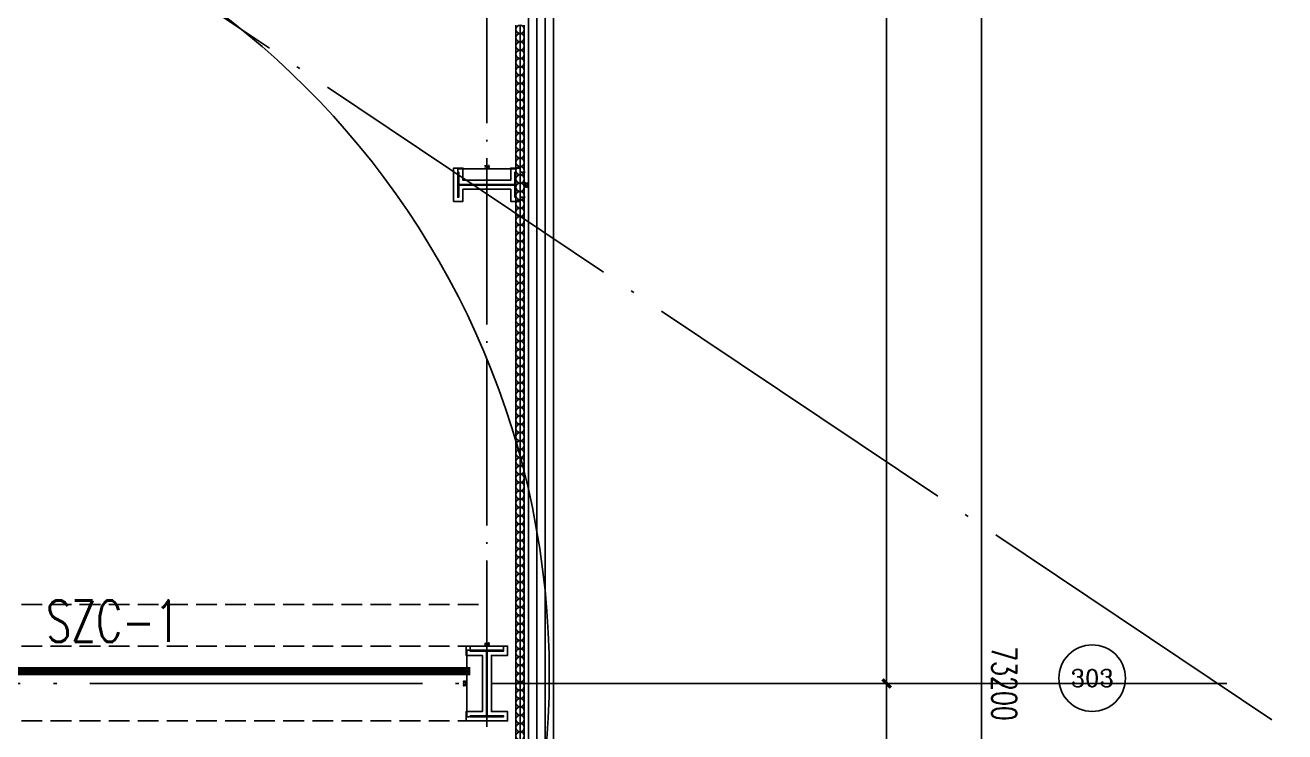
# Model space of a CAD drawing. Extents: x -1313754 to 847533, y 489853 to 941203.
# Drawn here: x -134410 to -119253, y 584239 to 592740 of the extents above; entities that cross this region are included whole.
import ezdxf
from ezdxf.enums import TextEntityAlignment as Align

# ---------------------------------------------------------------- set-up
doc = ezdxf.new("R2010")
doc.units = 0
doc.header["$LTSCALE"] = 1000
doc.header["$MEASUREMENT"] = 0
for name, pattern in [('CENTER', [2, 1.25, -0.25, 0.25, -0.25]), ('DASH', [0.35, 0.25, -0.1]), ('DOTE', [2.42, 2, -0.2, 0.02, -0.2])]:
    doc.linetypes.add(name, pattern=pattern)
doc.layers.get('Defpoints').update_dxf_attribs({"color": 210})
for name, color, linetype in [('A-AXIS-D', 1, 'Continuous'), ('A-AXIS-DOTE', 14, 'DOTE'), ('A-AXIS-DP', 126, 'Continuous'), ('A-HATCH-2', 251, 'Continuous'), ('A-HRAIL', 173, 'Continuous'), ('A-LIN-V', 9, 'Continuous'), ('A-WINDOW', 140, 'Continuous'), ('AS-COLN', 6, 'Continuous'), ('AS-WALL', 40, 'Continuous'), ('AS-结构边线层', 200, 'Continuous'), ('CURTWALL', 4, 'Continuous'), ('DIM_SYMB', 3, 'Continuous'), ('PUB_TEXT', 7, 'Continuous'), ('SB_ZF消火栓', 10, 'Continuous'), ('SB_ZF消火栓M', 10, 'Continuous')]:
    doc.layers.add(name, color=color, linetype=linetype)
doc.layers.add('THIN', color=7, linetype='Continuous', lineweight=0)
doc.layers.add('柱间支撑', color=6, linetype='CENTER', lineweight=0)
doc.styles.add('_TCH_AXIS', font='COMPLEX', dxfattribs={"bigfont": 'GBCBIG'})
doc.styles.add('_TCH_DIM_T3', font='SIMPLEX', dxfattribs={"width": 0.705882, "bigfont": 'GBCBIG'})
doc.styles.add('A-DIM_T3', font='SIMPLEX', dxfattribs={"width": 0.705882, "bigfont": 'GBCBIG'})
doc.styles.add('TSSD_Rein', font='tj-romans1.shx', dxfattribs={"width": 0.7, "bigfont": 'tj-hztxt.shx'})
doc.dimstyles.new('_TCH_ARCH&&10', dxfattribs={"dimtxt": 29.75, "dimasz": 10, "dimexe": 10, "dimexo": 10, "dimgap": 12.625, "dimtad": 1, "dimdec": 0, "dimzin": 0, "dimdsep": 46, "dimtxsty": '_TCH_DIM_T3', "dimblk": 'ARCHTICK', "dimcen": 0.09, "dimclrt": 7, "dimazin": 2, "dimtfac": 1, "dimtdec": 0, "dimtix": 1, "dimtmove": 2, "dimatfit": 3, "dimfxl": 0, "dimtolj": 1, "dimtzin": 0, "dimarcsym": 0})
doc.dimstyles.new('_TCH_ARCH&&100', dxfattribs={"dimtxt": 297.5, "dimasz": 100, "dimexe": 100, "dimexo": 100, "dimgap": 126.25, "dimtad": 1, "dimdec": 0, "dimzin": 0, "dimdsep": 46, "dimtxsty": '_TCH_DIM_T3', "dimblk": 'ARCHTICK', "dimcen": 0.09, "dimclrt": 7, "dimazin": 2, "dimtfac": 1, "dimtdec": 0, "dimtix": 1, "dimtmove": 2, "dimatfit": 3, "dimfxl": 0, "dimtolj": 1, "dimtzin": 0, "dimarcsym": 0})
doc.dimstyles.new('A-DIM&&100', dxfattribs={"dimtxt": 297.5, "dimasz": 100, "dimexe": 100, "dimexo": 100, "dimgap": 126.25, "dimtad": 1, "dimdec": 0, "dimzin": 0, "dimdsep": 46, "dimtxsty": 'A-DIM_T3', "dimblk": 'ARCHTICK', "dimcen": 0.09, "dimclrt": 7, "dimazin": 2, "dimtfac": 1, "dimtdec": 0, "dimtix": 1, "dimtmove": 2, "dimatfit": 3, "dimfxl": 0, "dimtolj": 1, "dimtzin": 0, "dimarcsym": 0})

# ---------------------------------------------------------------- blocks, each defined once
blk = doc.blocks.new('_ArchTick')
at = {"color": 0, "linetype": 'ByBlock', "const_width": 0.4}
blk.add_lwpolyline([(-0.5, -0.5), (0.5, 0.5)], dxfattribs=at)
blk = doc.blocks.new('*D1328')
at = {"layer": 'A-AXIS-D', "color": 0, "lineweight": -2}
for p, q in [((95776, -202050), (96792, -202050)), ((96692, -202050), (96692, -220000)), ((95776, -220000), (96792, -220000))]:
    blk.add_line(p, q, dxfattribs=at)
at = {"layer": 'Defpoints', "color": 0}
for p in [(95676, -202050), (95676, -220000), (96692, -220000)]:
    blk.add_point(p, dxfattribs=at)
at = {"layer": 'A-AXIS-D', "color": 0, "lineweight": -2, "xscale": 100, "yscale": 100, "zscale": 100}
for p, rotation in [((96692, -202050), 90), ((96692, -220000), 270)]:
    blk.add_blockref('_ArchTick', p, dxfattribs=dict(at, rotation=rotation))
at = {"layer": 'A-AXIS-D', "color": 7, "insert": (96967, -211025), "char_height": 297.5, "attachment_point": 5, "rotation": 270, "style": 'A-DIM_T3'}
blk.add_mtext('\\A1;17950', dxfattribs=at)
blk = doc.blocks.new('*D1329')
at = {"layer": 'A-AXIS-D', "color": 0, "lineweight": -2}
for p, q in [((95776, -220000), (96792, -220000)), ((96692, -220000), (96692, -237950)), ((95776, -237950), (96792, -237950))]:
    blk.add_line(p, q, dxfattribs=at)
at = {"layer": 'Defpoints', "color": 0}
for p in [(95676, -220000), (95676, -237950), (96692, -237950)]:
    blk.add_point(p, dxfattribs=at)
at = {"layer": 'A-AXIS-D', "color": 0, "lineweight": -2, "xscale": 100, "yscale": 100, "zscale": 100}
for p, rotation in [((96692, -220000), 90), ((96692, -237950), 270)]:
    blk.add_blockref('_ArchTick', p, dxfattribs=dict(at, rotation=rotation))
at = {"layer": 'A-AXIS-D', "color": 7, "insert": (96967, -228975), "char_height": 297.5, "attachment_point": 5, "rotation": 270, "style": 'A-DIM_T3'}
blk.add_mtext('\\A1;17950', dxfattribs=at)
blk = doc.blocks.new('*D1406')
at = {"layer": 'A-AXIS-D', "color": 0, "lineweight": -2}
for p, q in [((96036, -183400), (97932, -183400)), ((97832, -183400), (97832, -256600)), ((96036, -256600), (97932, -256600))]:
    blk.add_line(p, q, dxfattribs=at)
at = {"layer": 'Defpoints', "color": 0}
for p in [(95936, -183400), (95936, -256600), (97832, -256600)]:
    blk.add_point(p, dxfattribs=at)
at = {"layer": 'A-AXIS-D', "color": 0, "lineweight": -2, "xscale": 100, "yscale": 100, "zscale": 100}
for p, rotation in [((97832, -183400), 90), ((97832, -256600), 270)]:
    blk.add_blockref('_ArchTick', p, dxfattribs=dict(at, rotation=rotation))
at = {"layer": 'A-AXIS-D', "color": 7, "insert": (98107, -220000), "char_height": 297.5, "attachment_point": 5, "rotation": 270, "style": '_TCH_DIM_T3'}
blk.add_mtext('\\A1;73200', dxfattribs=at)
blk = doc.blocks.new('43243')
at = {"layer": 'AS-结构边线层'}
blk.add_lwpolyline([(-155994, 548520), (-146454, 548520), (-146454, 549070), (-144354, 549070), (-144354, 548520), (-128354, 548520), (-128354, 548810), (-128054, 548810), (-128054, 561350), (-131054, 561350), (-131054, 565490), (-128054, 565490), (-128054, 594490), (-131055, 594490), (-131055, 601390), (-128054, 601390), (-128054, 621120), (-128354, 621120), (-144354, 621120), (-144354, 620570), (-146454, 620570), (-146454, 621120), (-155994, 621120)], dxfattribs=at)
blk = doc.blocks.new('4324324')
at = {"layer": 'A-HATCH-2', "linetype": 'DASH'}
for p, q in [((-294754.2, 585770.1), (-128854.2, 585770.1)), ((-294754.2, 585270.1), (-128854.2, 585270.1)), ((-307354.2, 584369.9), (-128854.2, 584369.9))]:
    blk.add_line(p, q, dxfattribs=at)
blk = doc.blocks.new('*D1767')
at = {"layer": 'A-AXIS-DP', "color": 0, "lineweight": -2}
for p, q in [((-165054, 621030), (-165054, 621079)), ((-165054, 621069), (-164654, 621069)), ((-164654, 621030), (-164654, 621079))]:
    blk.add_line(p, q, dxfattribs=at)
at = {"layer": 'Defpoints', "color": 0}
for p in [(-165054, 621020), (-164654, 621069), (-164654, 621020)]:
    blk.add_point(p, dxfattribs=at)
at = {"layer": 'A-AXIS-DP', "color": 0, "lineweight": -2, "xscale": 10, "yscale": 10, "zscale": 10, "rotation": 180}
blk.add_blockref('_ArchTick', (-165054, 621069), dxfattribs=at)
at = {"layer": 'A-AXIS-DP', "color": 0, "lineweight": -2, "xscale": 10, "yscale": 10, "zscale": 10}
blk.add_blockref('_ArchTick', (-164654, 621069), dxfattribs=at)
at = {"layer": 'A-AXIS-DP', "color": 7, "insert": (-164854, 621096), "char_height": 29.8, "attachment_point": 5, "style": '_TCH_DIM_T3'}
blk.add_mtext('\\A1;400', dxfattribs=at)
blk = doc.blocks.new('*D1768')
at = {"layer": 'A-AXIS-DP', "color": 0, "lineweight": -2}
for p, q in [((-165064, 621020), (-165105, 621020)), ((-165095, 620220), (-165095, 621020)), ((-165064, 620220), (-165105, 620220))]:
    blk.add_line(p, q, dxfattribs=at)
at = {"layer": 'Defpoints', "color": 0}
for p in [(-165095, 621020), (-165054, 621020), (-165054, 620220)]:
    blk.add_point(p, dxfattribs=at)
at = {"layer": 'A-AXIS-DP', "color": 0, "lineweight": -2, "xscale": 10, "yscale": 10, "zscale": 10}
for p, rotation in [((-165095, 621020), 90), ((-165095, 620220), 270)]:
    blk.add_blockref('_ArchTick', p, dxfattribs=dict(at, rotation=rotation))
at = {"layer": 'A-AXIS-DP', "color": 7, "insert": (-165123, 620620), "char_height": 29.8, "attachment_point": 5, "rotation": 90, "style": '_TCH_DIM_T3'}
blk.add_mtext('\\A1;800', dxfattribs=at)
blk = doc.blocks.new('*D1765')
at = {"layer": 'A-AXIS-DP', "color": 0, "lineweight": -2}
for p, q in [((-195790, 766880), (-195790, 766929)), ((-195490, 766880), (-195490, 766929)), ((-195790, 766919), (-195490, 766919))]:
    blk.add_line(p, q, dxfattribs=at)
at = {"layer": 'Defpoints', "color": 0}
for p in [(-195790, 766870), (-195490, 766919), (-195490, 766870)]:
    blk.add_point(p, dxfattribs=at)
at = {"layer": 'A-AXIS-DP', "color": 0, "lineweight": -2, "xscale": 10, "yscale": 10, "zscale": 10, "rotation": 180}
blk.add_blockref('_ArchTick', (-195790, 766919), dxfattribs=at)
at = {"layer": 'A-AXIS-DP', "color": 0, "lineweight": -2, "xscale": 10, "yscale": 10, "zscale": 10}
blk.add_blockref('_ArchTick', (-195490, 766919), dxfattribs=at)
at = {"layer": 'A-AXIS-DP', "color": 7, "insert": (-195640, 766946), "char_height": 29.8, "attachment_point": 5, "style": '_TCH_DIM_T3'}
blk.add_mtext('\\A1;300', dxfattribs=at)
blk = doc.blocks.new('*D1766')
at = {"layer": 'A-AXIS-DP', "color": 0, "lineweight": -2}
for p, q in [((-195800, 766820), (-195841, 766820)), ((-195831, 766120), (-195831, 766820)), ((-195800, 766120), (-195841, 766120))]:
    blk.add_line(p, q, dxfattribs=at)
at = {"layer": 'Defpoints', "color": 0}
for p in [(-195831, 766820), (-195790, 766820), (-195790, 766120)]:
    blk.add_point(p, dxfattribs=at)
at = {"layer": 'A-AXIS-DP', "color": 0, "lineweight": -2, "xscale": 10, "yscale": 10, "zscale": 10}
for p, rotation in [((-195831, 766820), 90), ((-195831, 766120), 270)]:
    blk.add_blockref('_ArchTick', p, dxfattribs=dict(at, rotation=rotation))
at = {"layer": 'A-AXIS-DP', "color": 7, "insert": (-195859, 766470), "char_height": 29.8, "attachment_point": 5, "rotation": 90, "style": '_TCH_DIM_T3'}
blk.add_mtext('\\A1;700', dxfattribs=at)
blk = doc.blocks.new('23124232432')
at = {"layer": '柱间支撑', "const_width": 100}
blk.add_lwpolyline([(-129054, 584970), (-137654, 584970)], dxfattribs=at)
at = {"layer": 'THIN', "style": 'TSSD_Rein', "width": 0.7}
blk.add_text('SZC-1', height=500, dxfattribs=at).set_placement((-133354, 585170), align=Align.BOTTOM_CENTER)
blk = doc.blocks.new('99平面图例外参$0$$LinePat$圆环')
for points in [[(0, 150), (300, 150)], [(0, 0), (300, 0)], [(0, -150), (300, -150)]]:
    blk.add_lwpolyline(points)
at = {"color": 0}
blk.add_circle((150, 0), 150, dxfattribs=at)
blk = doc.blocks.new('34242343243')
at = {"layer": 'A-HRAIL', "xscale": 0.3333686689378101, "yscale": 0.3333333333333333, "zscale": 0.3333333333333333, "rotation": 90}
for p in [(-128454, 592640), (-128454, 592540), (-128454, 592440), (-128454, 592340), (-128454, 592240), (-128454, 592140), (-128454, 592040), (-128454, 591940), (-128454, 591840), (-128454, 591740), (-128454, 591640), (-128454, 591540), (-128454, 591440), (-128454, 591340), (-128454, 591240), (-128454, 591140), (-128454, 591040), (-128454, 590940), (-128454, 590840), (-128454, 590740), (-128454, 590640), (-128454, 590540), (-128454, 590440), (-128454, 590340), (-128454, 590240), (-128454, 590140), (-128454, 590040), (-128454, 589940), (-128454, 589840), (-128454, 589740), (-128454, 589640), (-128454, 589540), (-128454, 589440), (-128454, 589339), (-128454, 589239), (-128454, 589139), (-128454, 589039), (-128454, 588939), (-128454, 588839), (-128454, 588739), (-128454, 588639), (-128454, 588539), (-128454, 588439), (-128454, 588339), (-128454, 588239), (-128454, 588139), (-128454, 588039), (-128454, 587939), (-128454, 587839), (-128454, 587739), (-128454, 587639), (-128454, 587539), (-128454, 587439), (-128454, 587339), (-128454, 587239), (-128454, 587139), (-128454, 587039), (-128454, 586939), (-128454, 586839), (-128454, 586739), (-128454, 586639), (-128454, 586539), (-128454, 586439), (-128454, 586339), (-128454, 586239), (-128454, 586139), (-128454, 586039), (-128454, 585939), (-128454, 585839), (-128454, 585739), (-128454, 585639), (-128454, 585539), (-128454, 585439), (-128454, 585339), (-128454, 585239), (-128454, 585139), (-128454, 585039), (-128454, 584939), (-128454, 584839), (-128454, 584739), (-128454, 584639), (-128454, 584539), (-128454, 584439), (-128454, 584339), (-128454, 584239), (-128454, 584139)]:
    blk.add_blockref('99平面图例外参$0$$LinePat$圆环', p, dxfattribs=at)
blk = doc.blocks.new('A$C5D961328')
at = {"layer": 'A-LIN-V', "ltscale": 500}
blk.add_circle((350, 40), 10001, dxfattribs=at)
blk = doc.blocks.new('we42342343234')
at = {"layer": 'SB_ZF消火栓M', "rotation": 90}
blk.add_blockref('A$C5D961328', (-138064, 584570), dxfattribs=at)
blk = doc.blocks.new('234243242332')
at = {"layer": 'SB_ZF消火栓'}
blk.add_blockref('we42342343234', (0, 0), dxfattribs=at)
blk = doc.blocks.new('dote')
at = {"layer": 'A-AXIS-D'}
blk.add_circle((99166, -219935.7), 400, dxfattribs=at)
at = {"layer": 'A-AXIS-DOTE'}
blk.add_line((91882.2, -264080), (91882.2, 36662.3), dxfattribs=at)
at = {"layer": 'A-AXIS-DOTE', "ltscale": 2}
for p, q in [((73878.2, -202050), (103882.2, -222150)), ((100786.4, -220000), (-97273.6, -220000))]:
    blk.add_line(p, q, dxfattribs=at)
at = {"layer": 'PUB_TEXT', "style": '_TCH_AXIS'}
blk.add_text('303', height=206.28, dxfattribs=at).set_placement((98905.6, -220038.9), (99426.3, -220038.9), align=Align.FIT)
at = {"layer": 'A-AXIS-D'}
for base, p1, p2, dimstyle, picture, middle in [((97831.9, -256600.1), (95936.4, -183400), (95936.4, -256600.1), '_TCH_ARCH&&100', '*D1406', (98106.9, -220000)), ((96692.2, -220000), (95676.4, -202050), (95676.4, -220000), 'A-DIM&&100', '*D1328', (96967.2, -211025)), ((96692.2, -237950), (95676.4, -220000), (95676.4, -237950), 'A-DIM&&100', '*D1329', (96967.2, -228975))]:
    dim = blk.add_linear_dim(base=base, p1=p1, p2=p2, angle=270, dimstyle=dimstyle, override={"dimgap": 0}, dxfattribs=at)
    dim.commit()
    dim.dimension.update_dxf_attribs({"geometry": picture, "text_midpoint": middle, "dimtype": 161, "text_rotation": 270})
blk = doc.blocks.new('w42343243')
at = {"layer": 'A-HATCH-2'}
blk.add_lwpolyline([(-165104.2, 621070), (-164604.2, 621070), (-164604.2, 620958), (-164800.2, 620958), (-164800.2, 620282), (-164604.2, 620282), (-164604.2, 620170), (-165104.2, 620170), (-165104.2, 620282), (-164908.2, 620282), (-164908.2, 620958), (-165104.2, 620958)], close=True, dxfattribs=at)
at = {"layer": 'AS-COLN', "color": 3}
blk.add_lwpolyline([(-165054.2, 621020), (-164654.2, 621020), (-164654.2, 621008), (-164850.2, 621008), (-164850.2, 620232), (-164654.2, 620232), (-164654.2, 620220), (-165054.2, 620220), (-165054.2, 620232), (-164858.2, 620232), (-164858.2, 621008), (-165054.2, 621008)], close=True, dxfattribs=at)
at = {"layer": 'A-AXIS-DP'}
for p1, p2, distance, picture, middle in [((-165054.2, 620220), (-165054.2, 621020), 41.2, '*D1768', (-165122.9, 620620)), ((-165054.2, 621020), (-164654.2, 621020), 48.8, '*D1767', (-164854.2, 621096.2))]:
    dim = blk.add_aligned_dim(p1=p1, p2=p2, distance=distance, dimstyle='_TCH_ARCH&&10', dxfattribs=at)
    dim.commit()
    dim.dimension.update_dxf_attribs({"geometry": picture, "text_midpoint": middle})
blk = doc.blocks.new('nt66')
at = {"layer": 'A-HATCH-2'}
blk.add_lwpolyline([(-195840, 766870), (-195440, 766870), (-195440, 766758), (-195586, 766758), (-195586, 766182), (-195440, 766182), (-195440, 766070), (-195840, 766070), (-195840, 766182), (-195694, 766182), (-195694, 766758), (-195840, 766758)], close=True, dxfattribs=at)
at = {"layer": 'AS-COLN'}
blk.add_lwpolyline([(-195790, 766820), (-195490, 766820), (-195490, 766808), (-195636, 766808), (-195636, 766132), (-195490, 766132), (-195490, 766120), (-195790, 766120), (-195790, 766132), (-195644, 766132), (-195644, 766808), (-195790, 766808)], close=True, dxfattribs=at)
at = {"layer": 'A-AXIS-DP'}
for p1, p2, distance, picture, middle in [((-195790, 766870), (-195490, 766870), 48.8, '*D1765', (-195640, 766946.2)), ((-195790, 766120), (-195790, 766820), 41.2, '*D1766', (-195858.7, 766470))]:
    dim = blk.add_aligned_dim(p1=p1, p2=p2, distance=distance, dimstyle='_TCH_ARCH&&10', dxfattribs=at)
    dim.commit()
    dim.dimension.update_dxf_attribs({"geometry": picture, "text_midpoint": middle})
blk = doc.blocks.new('42343')
at = {"rotation": 270}
blk.add_blockref('nt66', (-895324, 395180), dxfattribs=at)
at = {"layer": 'A-WINDOW'}
blk.add_blockref('w42343243', (36000, -35800), dxfattribs=at)

msp = doc.modelspace()

# ---------------------------------------------------------------- linework, layer by layer
at = {"layer": 'CURTWALL'}
for p, q in [((-128354.2, 594340), (-128354.2, 565490)), ((-128254.2, 594340), (-128254.2, 565490)), ((-128154.2, 594340), (-128154.2, 565490)), ((-128054.2, 594340), (-128054.2, 565490))]:
    msp.add_line(p, q, dxfattribs=at)

# ---------------------------------------------------------------- block references
at = {"layer": 'A-WINDOW'}
for name in ['43243', '42343', '4324324']:
    msp.add_blockref(name, (0, 0), dxfattribs=at)
at = {"layer": 'AS-WALL'}
msp.add_blockref('dote', (-220736.4, 804820), dxfattribs=at)
at = {"layer": 'DIM_SYMB'}
msp.add_blockref('34242343243', (0, 0), dxfattribs=at)
at = {"layer": 'SB_ZF消火栓', "linetype": 'Continuous'}
msp.add_blockref('234243242332', (0, 0), dxfattribs=at)
at = {"layer": '柱间支撑'}
msp.add_blockref('23124232432', (0, 0), dxfattribs=at)

doc.saveas('drawing.dxf')
